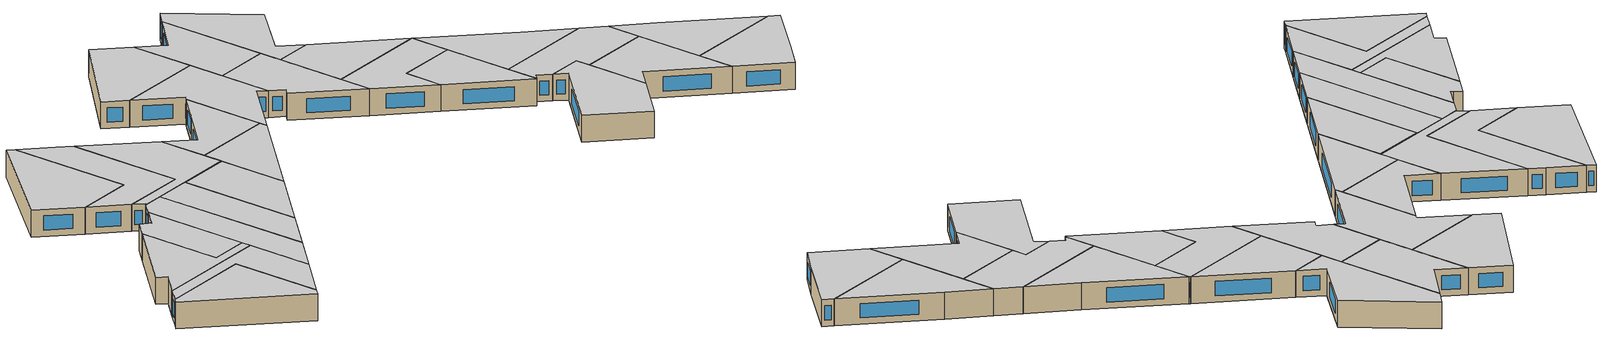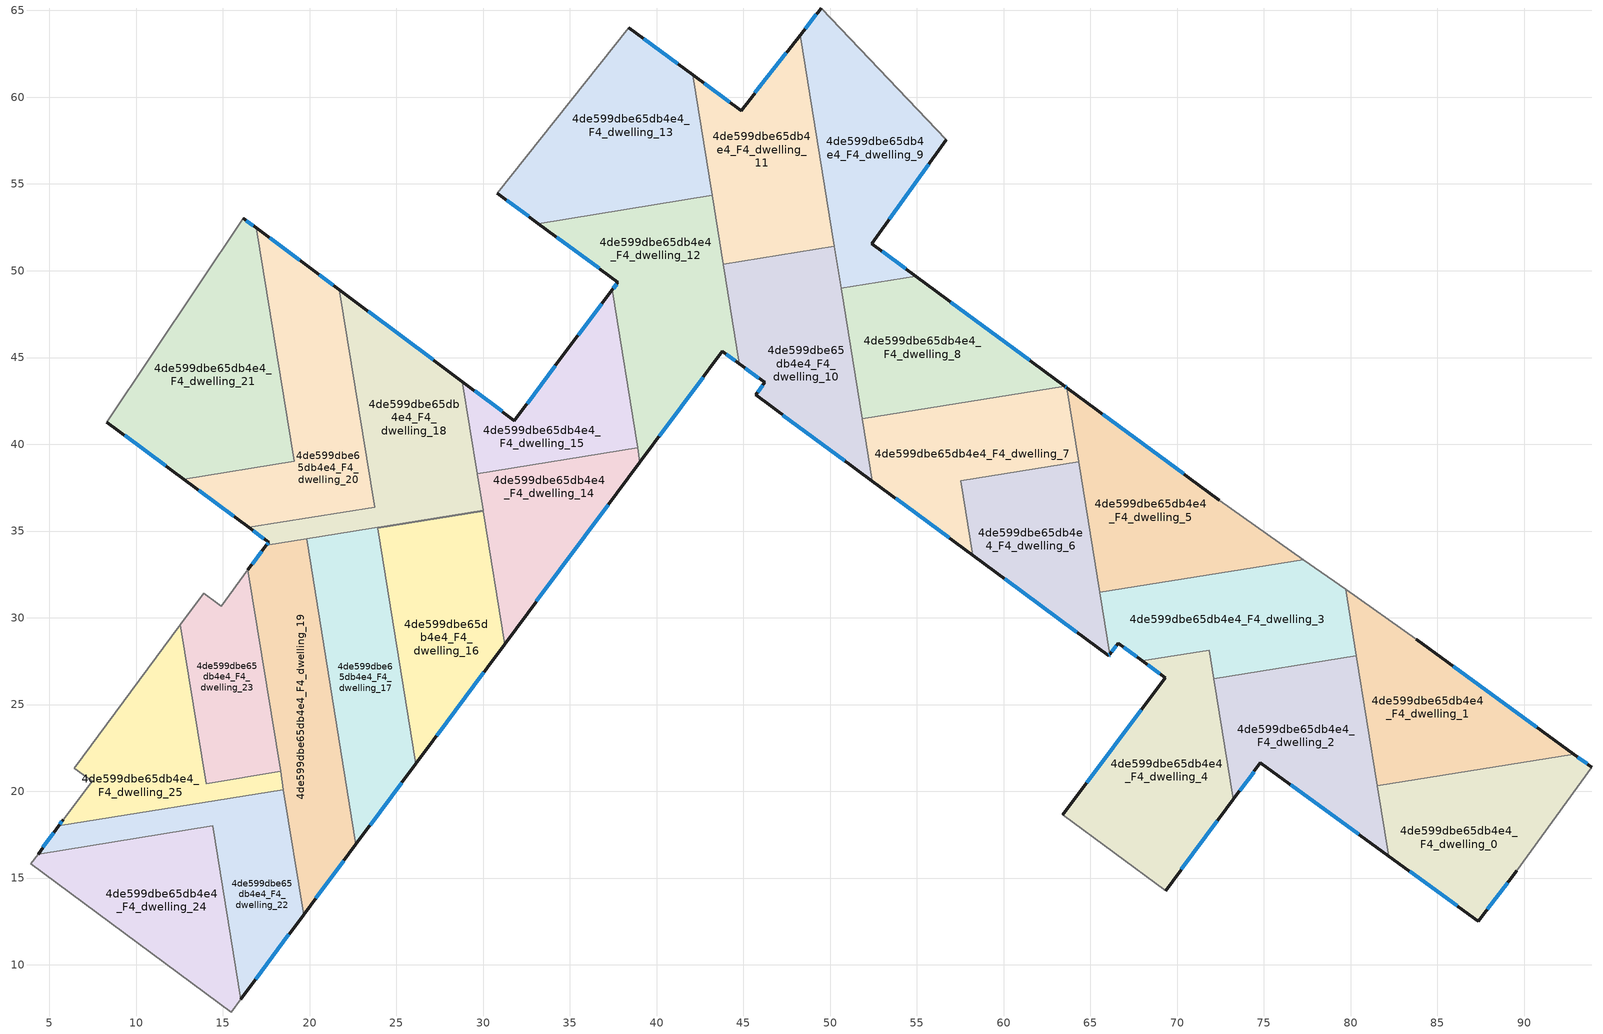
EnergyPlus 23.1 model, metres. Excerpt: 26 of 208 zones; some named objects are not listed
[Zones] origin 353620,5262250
4de599dbe65db4e4_F4_dwelling_0
 floor to 4de599dbe65db4e4_F3_dwelling_0 (EU_floor_Construction): 93.88,21.4 89.58,15.42 87.35,12.52 82.2,16.26 81.54,20.32 92.86,22.15 z12
 wall outside (EU_wall_Construction): 82.2,16.26 87.35,12.52 89.58,15.42 / 93.88,21.4 92.86,22.15 z12:15
 wall to 4de599dbe65db4e4_F4_dwelling_1 (EU_wall_Construction): 92.86,22.15 81.54,20.32 z12:15
 wall adiabatic (EU_wall_Construction): 89.58,15.42 93.88,21.4 z12:15
 wall to 4de599dbe65db4e4_F4_dwelling_2 (EU_wall_Construction): 81.54,20.32 82.2,16.26 z12:15
 window (EU_Window_Construction): 87.88,13.2 89.06,14.74 / 83.41,15.39 86.14,13.4 / 93.64,21.57 93.1,21.97 z12.7:14.3
 ceiling to 4de599dbe65db4e4_F5_dwelling_0 (EU_floor_Construction): 89.58,15.42 93.88,21.4 92.86,22.15 81.54,20.32 82.2,16.26 87.35,12.52 z15
4de599dbe65db4e4_F4_dwelling_1
 floor to 4de599dbe65db4e4_F3_dwelling_1 (EU_floor_Construction): 92.86,22.15 81.54,20.32 79.72,31.63 83.79,28.76 z12
 wall outside (EU_wall_Construction): 92.86,22.15 83.79,28.76 z12:15
 wall adiabatic (EU_wall_Construction): 83.79,28.76 79.72,31.63 z12:15
 wall to 4de599dbe65db4e4_F4_dwelling_3 (EU_wall_Construction): 79.71,31.63 80.33,27.82 z12:15
 wall to 4de599dbe65db4e4_F4_dwelling_2 (EU_wall_Construction): 80.33,27.82 81.54,20.32 z12:15
 window (EU_Window_Construction): 90.73,23.7 85.92,27.21 z12.7:14.3
 ceiling to 4de599dbe65db4e4_F5_dwelling_1 (EU_floor_Construction): 92.86,22.15 83.79,28.76 79.72,31.63 81.54,20.32 z15
4de599dbe65db4e4_F4_dwelling_10
 floor to 4de599dbe65db4e4_F3_dwelling_10 (EU_floor_Construction): 50.24,51.41 52.42,37.88 45.71,42.84 46.24,43.56 44.77,44.64 43.85,50.38 z12
 wall outside (EU_wall_Construction): 44.77,44.64 46.24,43.56 45.71,42.84 52.42,37.88 z12:15
 wall to 4de599dbe65db4e4_F4_dwelling_11 (EU_wall_Construction): 50.24,51.41 43.85,50.38 z12:15
 wall to 4de599dbe65db4e4_F4_dwelling_8 (EU_wall_Construction): 51.84,41.46 50.63,48.99 z12:15
 wall to 4de599dbe65db4e4_F4_dwelling_12 (EU_wall_Construction): 43.85,50.38 44.77,44.64 z12:15
 wall to 4de599dbe65db4e4_F4_dwelling_7 (EU_wall_Construction): 52.42,37.88 51.84,41.46 z12:15
 wall to 4de599dbe65db4e4_F4_dwelling_9 (EU_wall_Construction): 50.63,48.99 50.24,51.41 z12:15
 window (EU_Window_Construction): 47.28,41.68 50.84,39.05 / 46.11,43.39 45.83,43.01 / 45.12,44.39 45.89,43.82 z12.7:14.3
 ceiling to 4de599dbe65db4e4_F5_dwelling_10 (EU_floor_Construction): 52.42,37.88 50.24,51.41 43.85,50.38 44.77,44.64 46.24,43.56 45.71,42.84 z15
4de599dbe65db4e4_F4_dwelling_11
 floor to 4de599dbe65db4e4_F3_dwelling_11 (EU_floor_Construction): 48.27,63.58 50.24,51.41 43.85,50.38 42.09,61.28 44.86,59.23 z12
 wall outside (EU_wall_Construction): 48.27,63.58 44.86,59.23 42.09,61.28 z12:15
 wall to 4de599dbe65db4e4_F4_dwelling_9 (EU_wall_Construction): 50.24,51.41 48.27,63.58 z12:15
 wall to 4de599dbe65db4e4_F4_dwelling_13 (EU_wall_Construction): 42.09,61.28 43.21,54.34 z12:15
 wall to 4de599dbe65db4e4_F4_dwelling_12 (EU_wall_Construction): 43.21,54.34 43.85,50.38 z12:15
 window (EU_Window_Construction): 47.47,62.56 45.67,60.25 / 44.21,59.71 42.74,60.8 z12.7:14.3
 ceiling to 4de599dbe65db4e4_F5_dwelling_11 (EU_floor_Construction): 50.24,51.41 48.27,63.58 44.86,59.23 42.09,61.28 43.85,50.38 z15
4de599dbe65db4e4_F4_dwelling_12
 floor to 4de599dbe65db4e4_F3_dwelling_12 (EU_floor_Construction): 43.21,54.34 44.77,44.64 43.79,45.36 39.04,38.96 37.44,48.9 37.77,49.33 33.17,52.72 z12
 wall outside (EU_wall_Construction): 33.17,52.72 37.77,49.33 37.44,48.9 / 39.04,38.96 43.79,45.36 44.77,44.64 z12:15
 wall to 4de599dbe65db4e4_F4_dwelling_13 (EU_wall_Construction): 43.21,54.34 33.17,52.72 z12:15
 wall to 4de599dbe65db4e4_F4_dwelling_15 (EU_wall_Construction): 37.44,48.9 38.91,39.81 z12:15
 wall to 4de599dbe65db4e4_F4_dwelling_14 (EU_wall_Construction): 38.91,39.81 39.04,38.96 z12:15
 window (EU_Window_Construction): 37.69,49.23 37.52,49 / 34.25,51.93 36.69,50.13 / 44.02,45.19 44.54,44.81 / 40.16,40.47 42.68,43.86 z12.7:14.3
 ceiling to 4de599dbe65db4e4_F5_dwelling_12 (EU_floor_Construction): 44.77,44.64 43.21,54.34 33.17,52.72 37.77,49.33 37.44,48.9 39.04,38.96 43.79,45.36 z15
4de599dbe65db4e4_F4_dwelling_13
 floor to 4de599dbe65db4e4_F3_dwelling_13 (EU_floor_Construction): 42.09,61.28 43.21,54.34 33.17,52.72 30.82,54.46 38.4,64.01 z12
 wall outside (EU_wall_Construction): 42.09,61.28 38.4,64.01 / 30.82,54.46 33.17,52.72 z12:15
 wall adiabatic (EU_wall_Construction): 38.4,64.01 30.82,54.46 z12:15
 window (EU_Window_Construction): 41.22,61.92 39.26,63.37 / 31.37,54.05 32.62,53.13 z12.7:14.3
 ceiling to 4de599dbe65db4e4_F5_dwelling_13 (EU_floor_Construction): 43.21,54.34 42.09,61.28 38.4,64.01 30.82,54.46 33.17,52.72 z15
4de599dbe65db4e4_F4_dwelling_14
 floor to 4de599dbe65db4e4_F3_dwelling_14 (EU_floor_Construction): 38.91,39.81 39.04,38.96 31.25,28.48 29.66,38.31 z12
 wall outside (EU_wall_Construction): 31.25,28.48 39.04,38.96 z12:15
 wall to 4de599dbe65db4e4_F4_dwelling_15 (EU_wall_Construction): 38.91,39.81 29.66,38.31 z12:15
 wall to 4de599dbe65db4e4_F4_dwelling_16 (EU_wall_Construction): 30.01,36.14 31.25,28.48 z12:15
 wall to 4de599dbe65db4e4_F4_dwelling_17 (EU_wall_Construction): 30,36.2 30.01,36.14 z12:15
 wall to 4de599dbe65db4e4_F4_dwelling_18 (EU_wall_Construction): 29.66,38.31 30,36.2 z12:15
 window (EU_Window_Construction): 33.08,30.94 37.21,36.5 z12.7:14.3
 ceiling to 4de599dbe65db4e4_F5_dwelling_14 (EU_floor_Construction): 31.25,28.48 39.04,38.96 38.91,39.81 29.66,38.31 z15
4de599dbe65db4e4_F4_dwelling_15
 floor to 4de599dbe65db4e4_F3_dwelling_15 (EU_floor_Construction): 37.44,48.9 38.91,39.81 29.66,38.31 28.8,43.61 31.81,41.37 34.88,45.49 z12
 wall outside (EU_wall_Construction): 37.44,48.9 34.88,45.49 31.81,41.37 28.8,43.61 z12:15
 wall to 4de599dbe65db4e4_F4_dwelling_18 (EU_wall_Construction): 28.8,43.61 29.66,38.31 z12:15
 window (EU_Window_Construction): 31.1,41.89 29.51,43.09 / 34.16,44.52 32.53,42.34 / 36.84,48.1 35.48,46.29 z12.7:14.3
 ceiling to 4de599dbe65db4e4_F5_dwelling_15 (EU_floor_Construction): 38.91,39.81 37.44,48.9 34.88,45.49 31.81,41.37 28.8,43.61 29.66,38.31 z15
4de599dbe65db4e4_F4_dwelling_16
 floor to 4de599dbe65db4e4_F3_dwelling_16 (EU_floor_Construction): 30.01,36.14 31.25,28.48 26.13,21.6 23.94,35.16 z12
 wall outside (EU_wall_Construction): 26.13,21.6 31.25,28.48 z12:15
 wall to 4de599dbe65db4e4_F4_dwelling_17 (EU_wall_Construction): 30.01,36.14 23.94,35.16 26.13,21.6 z12:15
 window (EU_Window_Construction): 27.33,23.21 30.04,26.86 z12.7:14.3
 ceiling to 4de599dbe65db4e4_F5_dwelling_16 (EU_floor_Construction): 26.13,21.6 31.25,28.48 30.01,36.14 23.94,35.16 z15
4de599dbe65db4e4_F4_dwelling_17
 floor to 4de599dbe65db4e4_F3_dwelling_17 (EU_floor_Construction): 30,36.2 30.01,36.14 23.94,35.16 26.13,21.6 22.67,16.95 19.83,34.56 z12
 wall outside (EU_wall_Construction): 22.67,16.95 26.13,21.6 z12:15
 wall to 4de599dbe65db4e4_F4_dwelling_18 (EU_wall_Construction): 30,36.2 19.83,34.56 z12:15
 wall to 4de599dbe65db4e4_F4_dwelling_19 (EU_wall_Construction): 19.83,34.55 22.67,16.95 z12:15
 window (EU_Window_Construction): 23.48,18.04 25.32,20.5 z12.7:14.3
 ceiling to 4de599dbe65db4e4_F5_dwelling_17 (EU_floor_Construction): 26.13,21.6 23.94,35.16 30.01,36.14 30,36.2 19.83,34.56 22.67,16.95 z15
4de599dbe65db4e4_F4_dwelling_18
 floor to 4de599dbe65db4e4_F3_dwelling_18 (EU_floor_Construction): 28.8,43.61 30,36.2 19.83,34.56 17.5,34.17 17.64,34.36 16.5,35.21 23.74,36.38 21.72,48.91 z12
 wall outside (EU_wall_Construction): 28.8,43.61 21.72,48.91 / 16.5,35.21 17.64,34.36 17.5,34.17 z12:15
 wall to 4de599dbe65db4e4_F4_dwelling_20 (EU_wall_Construction): 21.72,48.91 23.74,36.38 16.5,35.21 z12:15
 wall to 4de599dbe65db4e4_F4_dwelling_19 (EU_wall_Construction): 17.5,34.17 19.83,34.55 z12:15
 window (EU_Window_Construction): 27.14,44.86 23.38,47.66 / 17.61,34.32 17.54,34.22 / 16.77,35.01 17.37,34.56 z12.7:14.3
 ceiling to 4de599dbe65db4e4_F5_dwelling_18 (EU_floor_Construction): 30,36.2 28.8,43.61 21.72,48.91 23.74,36.38 16.5,35.21 17.64,34.36 17.5,34.17 19.83,34.56 z15
4de599dbe65db4e4_F4_dwelling_19
 floor to 4de599dbe65db4e4_F3_dwelling_19 (EU_floor_Construction): 19.83,34.55 22.67,16.95 19.66,12.89 16.45,32.76 17.5,34.17 z12
 wall outside (EU_wall_Construction): 17.5,34.17 16.45,32.76 / 19.66,12.89 22.67,16.95 z12:15
 wall to 4de599dbe65db4e4_F4_dwelling_23 (EU_wall_Construction): 16.45,32.76 18.33,21.14 z12:15
 wall to 4de599dbe65db4e4_F4_dwelling_22 (EU_wall_Construction): 18.49,20.1 19.66,12.89 z12:15
 wall to 4de599dbe65db4e4_F4_dwelling_25 (EU_wall_Construction): 18.33,21.14 18.49,20.1 z12:15
 window (EU_Window_Construction): 17.26,33.84 16.7,33.09 / 20.37,13.84 21.97,15.99 z12.7:14.3
 ceiling to 4de599dbe65db4e4_F5_dwelling_19 (EU_floor_Construction): 19.66,12.89 22.67,16.95 19.83,34.55 17.5,34.17 16.45,32.76 z15
4de599dbe65db4e4_F4_dwelling_2
 floor to 4de599dbe65db4e4_F3_dwelling_2 (EU_floor_Construction): 80.33,27.82 82.2,16.26 74.8,21.63 73.24,19.53 72.12,26.49 z12
 wall outside (EU_wall_Construction): 73.24,19.53 74.8,21.63 82.2,16.26 z12:15
 wall to 4de599dbe65db4e4_F4_dwelling_3 (EU_wall_Construction): 80.33,27.82 72.12,26.49 z12:15
 wall to 4de599dbe65db4e4_F4_dwelling_4 (EU_wall_Construction): 72.12,26.49 73.24,19.53 z12:15
 window (EU_Window_Construction): 73.61,20.03 74.43,21.14 / 76.54,20.37 80.46,17.53 z12.7:14.3
 ceiling to 4de599dbe65db4e4_F5_dwelling_2 (EU_floor_Construction): 82.2,16.26 80.33,27.82 72.12,26.49 73.24,19.53 74.8,21.63 z15
4de599dbe65db4e4_F4_dwelling_20
 floor to 4de599dbe65db4e4_F3_dwelling_20 (EU_floor_Construction): 21.72,48.91 23.74,36.38 16.5,35.21 12.74,38 19.11,39.02 16.94,52.46 20.22,50.03 z12
 wall outside (EU_wall_Construction): 12.74,38 16.5,35.21 / 21.72,48.91 20.22,50.03 16.94,52.46 z12:15
 wall to 4de599dbe65db4e4_F4_dwelling_21 (EU_wall_Construction): 16.94,52.46 19.11,39.02 12.74,38 z12:15
 window (EU_Window_Construction): 13.62,37.34 15.62,35.86 / 19.45,50.6 17.71,51.89 / 21.37,49.17 20.57,49.77 z12.7:14.3
 ceiling to 4de599dbe65db4e4_F5_dwelling_20 (EU_floor_Construction): 23.74,36.38 21.72,48.91 20.22,50.03 16.94,52.46 19.11,39.02 12.74,38 16.5,35.21 z15
4de599dbe65db4e4_F4_dwelling_21
 floor to 4de599dbe65db4e4_F3_dwelling_21 (EU_floor_Construction): 16.94,52.46 19.11,39.02 12.74,38 8.31,41.28 16.19,53.02 z12
 wall outside (EU_wall_Construction): 8.31,41.28 12.74,38 / 16.94,52.46 16.19,53.02 z12:15
 wall adiabatic (EU_wall_Construction): 16.19,53.02 8.31,41.28 z12:15
 window (EU_Window_Construction): 9.35,40.51 11.7,38.77 / 16.76,52.6 16.36,52.89 z12.7:14.3
 ceiling to 4de599dbe65db4e4_F5_dwelling_21 (EU_floor_Construction): 19.11,39.02 16.94,52.46 16.19,53.02 8.31,41.28 12.74,38 z15
4de599dbe65db4e4_F4_dwelling_22
 floor to 4de599dbe65db4e4_F3_dwelling_22 (EU_floor_Construction): 18.49,20.1 19.66,12.89 16.04,8.02 14.43,18.01 4.35,16.38 5.53,18.01 z12
 wall outside (EU_wall_Construction): 5.53,18.01 4.35,16.38 / 16.04,8.02 19.66,12.89 z12:15
 wall to 4de599dbe65db4e4_F4_dwelling_24 (EU_wall_Construction): 4.35,16.38 14.43,18.01 16.04,8.02 z12:15
 wall to 4de599dbe65db4e4_F4_dwelling_25 (EU_wall_Construction): 18.49,20.1 5.53,18.01 z12:15
 window (EU_Window_Construction): 5.25,17.62 4.63,16.76 / 16.89,9.17 18.81,11.75 z12.7:14.3
 ceiling to 4de599dbe65db4e4_F5_dwelling_22 (EU_floor_Construction): 16.04,8.02 19.66,12.89 18.49,20.1 5.53,18.01 4.35,16.38 14.43,18.01 z15
4de599dbe65db4e4_F4_dwelling_23
 floor to 4de599dbe65db4e4_F3_dwelling_23 (EU_floor_Construction): 16.45,32.76 18.33,21.14 14.03,20.45 12.55,29.61 13.89,31.41 14.67,30.84 14.9,30.67 z12
 wall to 4de599dbe65db4e4_F4_dwelling_25 (EU_wall_Construction): 12.55,29.61 14.03,20.45 18.33,21.14 z12:15
 wall adiabatic (EU_wall_Construction): 16.45,32.76 14.9,30.67 14.67,30.84 13.89,31.41 12.55,29.61 z12:15
 ceiling to 4de599dbe65db4e4_F5_dwelling_23 (EU_floor_Construction): 18.33,21.14 16.45,32.76 14.9,30.67 14.67,30.84 13.89,31.41 12.55,29.61 14.03,20.45 z15
4de599dbe65db4e4_F4_dwelling_24
 floor to 4de599dbe65db4e4_F3_dwelling_24 (EU_floor_Construction): 14.43,18.01 16.04,8.02 15.49,7.28 3.94,15.82 4.35,16.38 z12
 wall adiabatic (EU_wall_Construction): 4.35,16.38 3.94,15.82 15.49,7.28 16.04,8.02 z12:15
 ceiling to 4de599dbe65db4e4_F5_dwelling_24 (EU_floor_Construction): 15.49,7.28 16.04,8.02 14.43,18.01 4.35,16.38 3.94,15.82 z15
4de599dbe65db4e4_F4_dwelling_25
 floor to 4de599dbe65db4e4_F3_dwelling_25 (EU_floor_Construction): 12.55,29.61 14.03,20.45 18.33,21.14 18.49,20.1 5.53,18.01 5.79,18.37 7.48,20.57 6.42,21.34 z12
 wall outside (EU_wall_Construction): 5.79,18.37 5.53,18.01 z12:15
 wall adiabatic (EU_wall_Construction): 12.55,29.61 6.42,21.34 7.48,20.57 5.79,18.37 z12:15
 window (EU_Window_Construction): 5.73,18.28 5.59,18.09 z12.7:14.3
 ceiling to 4de599dbe65db4e4_F5_dwelling_25 (EU_floor_Construction): 18.49,20.1 18.33,21.14 14.03,20.45 12.55,29.61 6.42,21.34 7.48,20.57 5.79,18.37 5.53,18.01 z15
4de599dbe65db4e4_F4_dwelling_3
 floor to 4de599dbe65db4e4_F3_dwelling_3 (EU_floor_Construction): 79.72,31.63 80.33,27.82 72.12,26.49 71.85,28.14 67.99,27.52 66.6,28.54 66.12,27.9 65.54,31.46 77.28,33.35 z12
 wall outside (EU_wall_Construction): 66.12,27.9 66.6,28.54 67.99,27.52 z12:15
 wall adiabatic (EU_wall_Construction): 79.72,31.63 77.28,33.35 z12:15
 wall to 4de599dbe65db4e4_F4_dwelling_4 (EU_wall_Construction): 67.99,27.52 71.85,28.14 72.12,26.49 z12:15
 wall to 4de599dbe65db4e4_F4_dwelling_5 (EU_wall_Construction): 77.28,33.35 65.54,31.46 z12:15
 wall to 4de599dbe65db4e4_F4_dwelling_6 (EU_wall_Construction): 65.55,31.46 66.12,27.9 z12:15
 window (EU_Window_Construction): 66.93,28.3 67.67,27.76 / 66.23,28.05 66.49,28.39 z12.7:14.3
 ceiling to 4de599dbe65db4e4_F5_dwelling_3 (EU_floor_Construction): 80.33,27.82 79.72,31.63 77.28,33.35 65.54,31.46 66.12,27.9 66.6,28.54 67.99,27.52 71.85,28.14 72.12,26.49 z15
4de599dbe65db4e4_F4_dwelling_4
 floor to 4de599dbe65db4e4_F3_dwelling_4 (EU_floor_Construction): 71.85,28.14 73.24,19.53 69.33,14.27 63.42,18.64 69.3,26.55 67.99,27.52 z12
 wall outside (EU_wall_Construction): 67.99,27.52 69.3,26.55 63.42,18.64 / 69.33,14.27 73.24,19.53 z12:15
 wall adiabatic (EU_wall_Construction): 63.42,18.64 69.33,14.27 z12:15
 window (EU_Window_Construction): 67.92,24.69 64.8,20.49 / 68.3,27.29 68.99,26.78 / 70.25,15.51 72.32,18.3 z12.7:14.3
 ceiling to 4de599dbe65db4e4_F5_dwelling_4 (EU_floor_Construction): 69.33,14.27 73.24,19.53 71.85,28.14 67.99,27.52 69.3,26.55 63.42,18.64 z15
4de599dbe65db4e4_F4_dwelling_5
 floor to 4de599dbe65db4e4_F3_dwelling_5 (EU_floor_Construction): 72.43,36.77 77.28,33.35 65.54,31.46 63.64,43.26 z12
 wall outside (EU_wall_Construction): 72.43,36.77 63.64,43.26 z12:15
 wall adiabatic (EU_wall_Construction): 77.28,33.35 72.43,36.77 z12:15
 wall to 4de599dbe65db4e4_F4_dwelling_7 (EU_wall_Construction): 63.64,43.26 64.33,38.98 z12:15
 wall to 4de599dbe65db4e4_F4_dwelling_6 (EU_wall_Construction): 64.33,38.98 65.55,31.46 z12:15
 window (EU_Window_Construction): 70.37,38.3 65.7,41.74 z12.7:14.3
 ceiling to 4de599dbe65db4e4_F5_dwelling_5 (EU_floor_Construction): 77.28,33.35 72.43,36.77 63.64,43.26 65.54,31.46 z15
4de599dbe65db4e4_F4_dwelling_6
 floor to 4de599dbe65db4e4_F3_dwelling_6 (EU_floor_Construction): 64.33,38.98 66.12,27.9 66.05,27.81 58.22,33.6 57.52,37.88 z12
 wall outside (EU_wall_Construction): 58.22,33.6 66.05,27.81 66.12,27.9 z12:15
 wall to 4de599dbe65db4e4_F4_dwelling_7 (EU_wall_Construction): 64.33,38.98 57.52,37.88 58.22,33.6 z12:15
 window (EU_Window_Construction): 66.07,27.83 66.1,27.88 / 60.06,32.24 64.21,29.17 z12.7:14.3
 ceiling to 4de599dbe65db4e4_F5_dwelling_6 (EU_floor_Construction): 66.05,27.81 66.12,27.9 64.33,38.98 57.52,37.88 58.22,33.6 z15
4de599dbe65db4e4_F4_dwelling_7
 floor to 4de599dbe65db4e4_F3_dwelling_7 (EU_floor_Construction): 63.64,43.26 64.33,38.98 57.52,37.88 58.22,33.6 52.42,37.88 51.84,41.46 63.53,43.35 z12
 wall outside (EU_wall_Construction): 52.42,37.88 58.22,33.6 / 63.64,43.26 63.53,43.35 z12:15
 wall to 4de599dbe65db4e4_F4_dwelling_8 (EU_wall_Construction): 63.53,43.35 51.84,41.46 z12:15
 window (EU_Window_Construction): 53.78,36.88 56.85,34.61 / 63.61,43.28 63.55,43.33 z12.7:14.3
 ceiling to 4de599dbe65db4e4_F5_dwelling_7 (EU_floor_Construction): 64.33,38.98 63.64,43.26 63.53,43.35 51.84,41.46 52.42,37.88 58.22,33.6 57.52,37.88 z15
4de599dbe65db4e4_F4_dwelling_8
 floor to 4de599dbe65db4e4_F3_dwelling_8 (EU_floor_Construction): 63.53,43.35 51.84,41.46 50.63,48.99 54.94,49.69 z12
 wall outside (EU_wall_Construction): 63.53,43.35 54.94,49.69 z12:15
 wall to 4de599dbe65db4e4_F4_dwelling_9 (EU_wall_Construction): 54.94,49.69 50.63,48.99 z12:15
 window (EU_Window_Construction): 61.51,44.83 56.96,48.2 z12.7:14.3
 ceiling to 4de599dbe65db4e4_F5_dwelling_8 (EU_floor_Construction): 63.53,43.35 54.94,49.69 50.63,48.99 51.84,41.46 z15
4de599dbe65db4e4_F4_dwelling_9
 floor to 4de599dbe65db4e4_F3_dwelling_9 (EU_floor_Construction): 49.5,65.14 56.7,57.56 52.41,51.56 54.94,49.69 50.63,48.99 48.27,63.58 z12
 wall outside (EU_wall_Construction): 49.5,65.14 48.27,63.58 / 54.94,49.69 52.41,51.56 56.7,57.56 z12:15
 wall adiabatic (EU_wall_Construction): 56.7,57.56 49.5,65.14 z12:15
 window (EU_Window_Construction): 49.21,64.77 48.56,63.94 / 53.41,52.97 55.69,56.15 / 54.35,50.13 53,51.12 z12.7:14.3
 ceiling to 4de599dbe65db4e4_F5_dwelling_9 (EU_floor_Construction): 54.94,49.69 52.41,51.56 56.7,57.56 49.5,65.14 48.27,63.58 50.63,48.99 z15
[Building]
EU S2 Campaign: North Axis=0; Terrain=City; Solar Distribution=FullExterior
[Site:Location]
Budapest.Ferenc.Liszt.Intl.AP: Latitude=47.437; Longitude=19.256; Time Zone=1; Elevation=185
[SizingPeriod:WeatherFileDays]
AnnualSizingPeriod: Begin Month=1; Begin Day of Month=1; End Month=12; End Day of Month=31; Day of Week for Start Day=Monday; Use Weather File Daylight Saving Period=No; Use Weather File Rain and Snow Indicators=No
[MATERIAL]
EU_InternalMass_Material: Roughness=MediumRough; Thickness=0.1; Conductivity=1; Density=1800; Specific Heat=900; Thermal Absorptance=0.9; Solar Absorptance=0.7; Visible Absorptance=0.7
[MATERIAL:NOMASS] Roughness=MediumRough; Thermal Absorptance=0.9; Solar Absorptance=0.7; Visible Absorptance=0.7
Name | Thermal Resistance
EU_wall_NoMass | 0.832559
EU_floor_NoMass | 0.872794
[WINDOWMATERIAL:SIMPLEGLAZINGSYSTEM]
EU_Window_SimpleGlazing: UFactor=2.79869; Solar Heat Gain Coefficient=0.75; Visible Transmittance=0.75
[CONSTRUCTION]
EU_wall_Construction: EU_wall_NoMass
EU_floor_Construction: EU_floor_NoMass
EU_Window_Construction: EU_Window_SimpleGlazing
EU_InternalMass_Construction: EU_InternalMass_Material
[ZONE] Type=1; Multiplier=1; Ceiling Height=autocalculate; Floor Area=autocalculate; Part of Total Floor Area=Yes
Name | Volume
4de599dbe65db4e4_F4_dwelling_0 | 198.248
4de599dbe65db4e4_F4_dwelling_1 | 198.253
4de599dbe65db4e4_F4_dwelling_10 | 198.268
4de599dbe65db4e4_F4_dwelling_11 | 198.262
4de599dbe65db4e4_F4_dwelling_12 | 244.511
4de599dbe65db4e4_F4_dwelling_13 | 244.516
4de599dbe65db4e4_F4_dwelling_14 | 151.973
4de599dbe65db4e4_F4_dwelling_15 | 151.991
4de599dbe65db4e4_F4_dwelling_16 | 198.276
4de599dbe65db4e4_F4_dwelling_17 | 198.269
4de599dbe65db4e4_F4_dwelling_18 | 220.944
4de599dbe65db4e4_F4_dwelling_19 | 210.588
4de599dbe65db4e4_F4_dwelling_2 | 198.22
4de599dbe65db4e4_F4_dwelling_20 | 233.291
4de599dbe65db4e4_F4_dwelling_21 | 268.408
4de599dbe65db4e4_F4_dwelling_22 | 163.166
4de599dbe65db4e4_F4_dwelling_23 | 136.612
4de599dbe65db4e4_F4_dwelling_24 | 189.717
4de599dbe65db4e4_F4_dwelling_25 | 163.181
4de599dbe65db4e4_F4_dwelling_3 | 211.094
4de599dbe65db4e4_F4_dwelling_4 | 223.922
4de599dbe65db4e4_F4_dwelling_5 | 211.08
4de599dbe65db4e4_F4_dwelling_6 | 162.601
4de599dbe65db4e4_F4_dwelling_7 | 185.4
4de599dbe65db4e4_F4_dwelling_8 | 185.405
4de599dbe65db4e4_F4_dwelling_9 | 208.252
[INTERNALMASS] Construction=EU_InternalMass_Construction
Name | Zone or ZoneList | Surface Area
4de599dbe65db4e4_F4_dwelling_0_EU_InternalMass | 4de599dbe65db4e4_F4_dwelling_0 | 66.0822
4de599dbe65db4e4_F4_dwelling_1_EU_InternalMass | 4de599dbe65db4e4_F4_dwelling_1 | 66.0841
4de599dbe65db4e4_F4_dwelling_2_EU_InternalMass | 4de599dbe65db4e4_F4_dwelling_2 | 66.0762
4de599dbe65db4e4_F4_dwelling_3_EU_InternalMass | 4de599dbe65db4e4_F4_dwelling_3 | 70.3649
4de599dbe65db4e4_F4_dwelling_4_EU_InternalMass | 4de599dbe65db4e4_F4_dwelling_4 | 74.6411
4de599dbe65db4e4_F4_dwelling_5_EU_InternalMass | 4de599dbe65db4e4_F4_dwelling_5 | 70.3613
4de599dbe65db4e4_F4_dwelling_6_EU_InternalMass | 4de599dbe65db4e4_F4_dwelling_6 | 54.203
4de599dbe65db4e4_F4_dwelling_7_EU_InternalMass | 4de599dbe65db4e4_F4_dwelling_7 | 61.8
4de599dbe65db4e4_F4_dwelling_8_EU_InternalMass | 4de599dbe65db4e4_F4_dwelling_8 | 61.8007
4de599dbe65db4e4_F4_dwelling_9_EU_InternalMass | 4de599dbe65db4e4_F4_dwelling_9 | 69.4161
4de599dbe65db4e4_F4_dwelling_10_EU_InternalMass | 4de599dbe65db4e4_F4_dwelling_10 | 66.0897
4de599dbe65db4e4_F4_dwelling_11_EU_InternalMass | 4de599dbe65db4e4_F4_dwelling_11 | 66.0867
4de599dbe65db4e4_F4_dwelling_12_EU_InternalMass | 4de599dbe65db4e4_F4_dwelling_12 | 81.5011
4de599dbe65db4e4_F4_dwelling_13_EU_InternalMass | 4de599dbe65db4e4_F4_dwelling_13 | 81.5065
4de599dbe65db4e4_F4_dwelling_14_EU_InternalMass | 4de599dbe65db4e4_F4_dwelling_14 | 50.6554
4de599dbe65db4e4_F4_dwelling_15_EU_InternalMass | 4de599dbe65db4e4_F4_dwelling_15 | 50.6641
4de599dbe65db4e4_F4_dwelling_16_EU_InternalMass | 4de599dbe65db4e4_F4_dwelling_16 | 66.0944
4de599dbe65db4e4_F4_dwelling_17_EU_InternalMass | 4de599dbe65db4e4_F4_dwelling_17 | 66.0895
4de599dbe65db4e4_F4_dwelling_18_EU_InternalMass | 4de599dbe65db4e4_F4_dwelling_18 | 73.6575
4de599dbe65db4e4_F4_dwelling_19_EU_InternalMass | 4de599dbe65db4e4_F4_dwelling_19 | 70.2058
4de599dbe65db4e4_F4_dwelling_20_EU_InternalMass | 4de599dbe65db4e4_F4_dwelling_20 | 77.7632
4de599dbe65db4e4_F4_dwelling_21_EU_InternalMass | 4de599dbe65db4e4_F4_dwelling_21 | 89.4712
4de599dbe65db4e4_F4_dwelling_22_EU_InternalMass | 4de599dbe65db4e4_F4_dwelling_22 | 54.3878
4de599dbe65db4e4_F4_dwelling_23_EU_InternalMass | 4de599dbe65db4e4_F4_dwelling_23 | 45.5378
4de599dbe65db4e4_F4_dwelling_24_EU_InternalMass | 4de599dbe65db4e4_F4_dwelling_24 | 63.24
4de599dbe65db4e4_F4_dwelling_25_EU_InternalMass | 4de599dbe65db4e4_F4_dwelling_25 | 54.3948
[OTHEREQUIPMENT] Fuel Type=Electricity; Design Level Calculation Method=Watts/Area; Power per Zone Floor Area=1; Fraction Latent=0; Fraction Radiant=0; Fraction Lost=0; Carbon Dioxide Generation Rate=0; EndUse Subcategory=EU_Step8_InternalGains
Name | Zone or ZoneList or Space or SpaceList | Schedule
EU_Step8_InternalGain_4de599dbe65db4e4_F4_dwelling_0_f000 | 4de599dbe65db4e4_F4_dwelling_0 | EU_Step8_GainSchedule_4de599dbe65db4e4_F4_dwelling_0_f000
EU_Step8_InternalGain_4de599dbe65db4e4_F4_dwelling_1_f000 | 4de599dbe65db4e4_F4_dwelling_1 | EU_Step8_GainSchedule_4de599dbe65db4e4_F4_dwelling_1_f000
EU_Step8_InternalGain_4de599dbe65db4e4_F4_dwelling_2_f000 | 4de599dbe65db4e4_F4_dwelling_2 | EU_Step8_GainSchedule_4de599dbe65db4e4_F4_dwelling_2_f000
EU_Step8_InternalGain_4de599dbe65db4e4_F4_dwelling_3_f000 | 4de599dbe65db4e4_F4_dwelling_3 | EU_Step8_GainSchedule_4de599dbe65db4e4_F4_dwelling_3_f000
EU_Step8_InternalGain_4de599dbe65db4e4_F4_dwelling_4_f000 | 4de599dbe65db4e4_F4_dwelling_4 | EU_Step8_GainSchedule_4de599dbe65db4e4_F4_dwelling_4_f000
EU_Step8_InternalGain_4de599dbe65db4e4_F4_dwelling_5_f000 | 4de599dbe65db4e4_F4_dwelling_5 | EU_Step8_GainSchedule_4de599dbe65db4e4_F4_dwelling_5_f000
EU_Step8_InternalGain_4de599dbe65db4e4_F4_dwelling_6_f000 | 4de599dbe65db4e4_F4_dwelling_6 | EU_Step8_GainSchedule_4de599dbe65db4e4_F4_dwelling_6_f000
EU_Step8_InternalGain_4de599dbe65db4e4_F4_dwelling_7_f000 | 4de599dbe65db4e4_F4_dwelling_7 | EU_Step8_GainSchedule_4de599dbe65db4e4_F4_dwelling_7_f000
EU_Step8_InternalGain_4de599dbe65db4e4_F4_dwelling_8_f000 | 4de599dbe65db4e4_F4_dwelling_8 | EU_Step8_GainSchedule_4de599dbe65db4e4_F4_dwelling_8_f000
EU_Step8_InternalGain_4de599dbe65db4e4_F4_dwelling_9_f000 | 4de599dbe65db4e4_F4_dwelling_9 | EU_Step8_GainSchedule_4de599dbe65db4e4_F4_dwelling_9_f000
EU_Step8_InternalGain_4de599dbe65db4e4_F4_dwelling_10_f000 | 4de599dbe65db4e4_F4_dwelling_10 | EU_Step8_GainSchedule_4de599dbe65db4e4_F4_dwelling_10_f000
EU_Step8_InternalGain_4de599dbe65db4e4_F4_dwelling_11_f000 | 4de599dbe65db4e4_F4_dwelling_11 | EU_Step8_GainSchedule_4de599dbe65db4e4_F4_dwelling_11_f000
EU_Step8_InternalGain_4de599dbe65db4e4_F4_dwelling_12_f000 | 4de599dbe65db4e4_F4_dwelling_12 | EU_Step8_GainSchedule_4de599dbe65db4e4_F4_dwelling_12_f000
EU_Step8_InternalGain_4de599dbe65db4e4_F4_dwelling_13_f000 | 4de599dbe65db4e4_F4_dwelling_13 | EU_Step8_GainSchedule_4de599dbe65db4e4_F4_dwelling_13_f000
EU_Step8_InternalGain_4de599dbe65db4e4_F4_dwelling_14_f000 | 4de599dbe65db4e4_F4_dwelling_14 | EU_Step8_GainSchedule_4de599dbe65db4e4_F4_dwelling_14_f000
EU_Step8_InternalGain_4de599dbe65db4e4_F4_dwelling_15_f000 | 4de599dbe65db4e4_F4_dwelling_15 | EU_Step8_GainSchedule_4de599dbe65db4e4_F4_dwelling_15_f000
EU_Step8_InternalGain_4de599dbe65db4e4_F4_dwelling_16_f000 | 4de599dbe65db4e4_F4_dwelling_16 | EU_Step8_GainSchedule_4de599dbe65db4e4_F4_dwelling_16_f000
EU_Step8_InternalGain_4de599dbe65db4e4_F4_dwelling_17_f000 | 4de599dbe65db4e4_F4_dwelling_17 | EU_Step8_GainSchedule_4de599dbe65db4e4_F4_dwelling_17_f000
EU_Step8_InternalGain_4de599dbe65db4e4_F4_dwelling_18_f000 | 4de599dbe65db4e4_F4_dwelling_18 | EU_Step8_GainSchedule_4de599dbe65db4e4_F4_dwelling_18_f000
EU_Step8_InternalGain_4de599dbe65db4e4_F4_dwelling_19_f000 | 4de599dbe65db4e4_F4_dwelling_19 | EU_Step8_GainSchedule_4de599dbe65db4e4_F4_dwelling_19_f000
EU_Step8_InternalGain_4de599dbe65db4e4_F4_dwelling_20_f000 | 4de599dbe65db4e4_F4_dwelling_20 | EU_Step8_GainSchedule_4de599dbe65db4e4_F4_dwelling_20_f000
EU_Step8_InternalGain_4de599dbe65db4e4_F4_dwelling_21_f000 | 4de599dbe65db4e4_F4_dwelling_21 | EU_Step8_GainSchedule_4de599dbe65db4e4_F4_dwelling_21_f000
EU_Step8_InternalGain_4de599dbe65db4e4_F4_dwelling_22_f000 | 4de599dbe65db4e4_F4_dwelling_22 | EU_Step8_GainSchedule_4de599dbe65db4e4_F4_dwelling_22_f000
EU_Step8_InternalGain_4de599dbe65db4e4_F4_dwelling_23_f000 | 4de599dbe65db4e4_F4_dwelling_23 | EU_Step8_GainSchedule_4de599dbe65db4e4_F4_dwelling_23_f000
EU_Step8_InternalGain_4de599dbe65db4e4_F4_dwelling_24_f000 | 4de599dbe65db4e4_F4_dwelling_24 | EU_Step8_GainSchedule_4de599dbe65db4e4_F4_dwelling_24_f000
EU_Step8_InternalGain_4de599dbe65db4e4_F4_dwelling_25_f000 | 4de599dbe65db4e4_F4_dwelling_25 | EU_Step8_GainSchedule_4de599dbe65db4e4_F4_dwelling_25_f000
[ZONEVENTILATION:DESIGNFLOWRATE] Schedule=EU_AlwaysOn; Design Flow Rate Calculation Method=AirChanges/Hour; Air Changes per Hour=0.475469; Ventilation Type=Natural; Fan Pressure Rise=0; Fan Total Efficiency=1; Constant Term Coefficient=1; Temperature Term Coefficient=0; Velocity Term Coefficient=0; Velocity Squared Term Coefficient=0; Minimum Indoor Temperature=-100; Maximum Indoor Temperature=100; Delta Temperature=-100; Minimum Outdoor Temperature=-100; Maximum Outdoor Temperature=100; Maximum Wind Speed=40
Name | Zone or ZoneList or Space or SpaceList
EU_ConstantAir_4de599dbe65db4e4_F4_dwelling_0 | 4de599dbe65db4e4_F4_dwelling_0
EU_ConstantAir_4de599dbe65db4e4_F4_dwelling_1 | 4de599dbe65db4e4_F4_dwelling_1
EU_ConstantAir_4de599dbe65db4e4_F4_dwelling_2 | 4de599dbe65db4e4_F4_dwelling_2
EU_ConstantAir_4de599dbe65db4e4_F4_dwelling_3 | 4de599dbe65db4e4_F4_dwelling_3
EU_ConstantAir_4de599dbe65db4e4_F4_dwelling_4 | 4de599dbe65db4e4_F4_dwelling_4
EU_ConstantAir_4de599dbe65db4e4_F4_dwelling_5 | 4de599dbe65db4e4_F4_dwelling_5
EU_ConstantAir_4de599dbe65db4e4_F4_dwelling_6 | 4de599dbe65db4e4_F4_dwelling_6
EU_ConstantAir_4de599dbe65db4e4_F4_dwelling_7 | 4de599dbe65db4e4_F4_dwelling_7
EU_ConstantAir_4de599dbe65db4e4_F4_dwelling_8 | 4de599dbe65db4e4_F4_dwelling_8
EU_ConstantAir_4de599dbe65db4e4_F4_dwelling_9 | 4de599dbe65db4e4_F4_dwelling_9
EU_ConstantAir_4de599dbe65db4e4_F4_dwelling_10 | 4de599dbe65db4e4_F4_dwelling_10
EU_ConstantAir_4de599dbe65db4e4_F4_dwelling_11 | 4de599dbe65db4e4_F4_dwelling_11
EU_ConstantAir_4de599dbe65db4e4_F4_dwelling_12 | 4de599dbe65db4e4_F4_dwelling_12
EU_ConstantAir_4de599dbe65db4e4_F4_dwelling_13 | 4de599dbe65db4e4_F4_dwelling_13
EU_ConstantAir_4de599dbe65db4e4_F4_dwelling_14 | 4de599dbe65db4e4_F4_dwelling_14
EU_ConstantAir_4de599dbe65db4e4_F4_dwelling_15 | 4de599dbe65db4e4_F4_dwelling_15
EU_ConstantAir_4de599dbe65db4e4_F4_dwelling_16 | 4de599dbe65db4e4_F4_dwelling_16
EU_ConstantAir_4de599dbe65db4e4_F4_dwelling_17 | 4de599dbe65db4e4_F4_dwelling_17
EU_ConstantAir_4de599dbe65db4e4_F4_dwelling_18 | 4de599dbe65db4e4_F4_dwelling_18
EU_ConstantAir_4de599dbe65db4e4_F4_dwelling_19 | 4de599dbe65db4e4_F4_dwelling_19
EU_ConstantAir_4de599dbe65db4e4_F4_dwelling_20 | 4de599dbe65db4e4_F4_dwelling_20
EU_ConstantAir_4de599dbe65db4e4_F4_dwelling_21 | 4de599dbe65db4e4_F4_dwelling_21
EU_ConstantAir_4de599dbe65db4e4_F4_dwelling_22 | 4de599dbe65db4e4_F4_dwelling_22
EU_ConstantAir_4de599dbe65db4e4_F4_dwelling_23 | 4de599dbe65db4e4_F4_dwelling_23
EU_ConstantAir_4de599dbe65db4e4_F4_dwelling_24 | 4de599dbe65db4e4_F4_dwelling_24
EU_ConstantAir_4de599dbe65db4e4_F4_dwelling_25 | 4de599dbe65db4e4_F4_dwelling_25
[HVACTEMPLATE:ZONE:IDEALLOADSAIRSYSTEM] System Availability Schedule=EU_AlwaysOn; Maximum Heating Supply Air Temperature=50; Minimum Cooling Supply Air Temperature=13; Maximum Heating Supply Air Humidity Ratio=0.0156; Minimum Cooling Supply Air Humidity Ratio=0.0077; Heating Limit=NoLimit; Cooling Limit=NoLimit; Heating Availability Schedule=EU_AlwaysOn; Cooling Availability Schedule=EU_CoolingOff; Dehumidification Control Type=ConstantSensibleHeatRatio; Cooling Sensible Heat Ratio=0.7; Dehumidification Setpoint=60; Humidification Control Type=None; Humidification Setpoint=30; Outdoor Air Method=None; Outdoor Air Flow Rate per Person=0.00944; Outdoor Air Flow Rate per Zone Floor Area=0; Outdoor Air Flow Rate per Zone=0; Demand Controlled Ventilation Type=None; Outdoor Air Economizer Type=NoEconomizer; Heat Recovery Type=None; Sensible Heat Recovery Effectiveness=0.7; Latent Heat Recovery Effectiveness=0.65
Name | Template Thermostat
4de599dbe65db4e4_F4_dwelling_0 | EU_HeatOnly_4de599dbe65db4e4_F4_dwelling_0
4de599dbe65db4e4_F4_dwelling_1 | EU_HeatOnly_4de599dbe65db4e4_F4_dwelling_1
4de599dbe65db4e4_F4_dwelling_2 | EU_HeatOnly_4de599dbe65db4e4_F4_dwelling_2
4de599dbe65db4e4_F4_dwelling_3 | EU_HeatOnly_4de599dbe65db4e4_F4_dwelling_3
4de599dbe65db4e4_F4_dwelling_4 | EU_HeatOnly_4de599dbe65db4e4_F4_dwelling_4
4de599dbe65db4e4_F4_dwelling_5 | EU_HeatOnly_4de599dbe65db4e4_F4_dwelling_5
4de599dbe65db4e4_F4_dwelling_6 | EU_HeatOnly_4de599dbe65db4e4_F4_dwelling_6
4de599dbe65db4e4_F4_dwelling_7 | EU_HeatOnly_4de599dbe65db4e4_F4_dwelling_7
4de599dbe65db4e4_F4_dwelling_8 | EU_HeatOnly_4de599dbe65db4e4_F4_dwelling_8
4de599dbe65db4e4_F4_dwelling_9 | EU_HeatOnly_4de599dbe65db4e4_F4_dwelling_9
4de599dbe65db4e4_F4_dwelling_10 | EU_HeatOnly_4de599dbe65db4e4_F4_dwelling_10
4de599dbe65db4e4_F4_dwelling_11 | EU_HeatOnly_4de599dbe65db4e4_F4_dwelling_11
4de599dbe65db4e4_F4_dwelling_12 | EU_HeatOnly_4de599dbe65db4e4_F4_dwelling_12
4de599dbe65db4e4_F4_dwelling_13 | EU_HeatOnly_4de599dbe65db4e4_F4_dwelling_13
4de599dbe65db4e4_F4_dwelling_14 | EU_HeatOnly_4de599dbe65db4e4_F4_dwelling_14
4de599dbe65db4e4_F4_dwelling_15 | EU_HeatOnly_4de599dbe65db4e4_F4_dwelling_15
4de599dbe65db4e4_F4_dwelling_16 | EU_HeatOnly_4de599dbe65db4e4_F4_dwelling_16
4de599dbe65db4e4_F4_dwelling_17 | EU_HeatOnly_4de599dbe65db4e4_F4_dwelling_17
4de599dbe65db4e4_F4_dwelling_18 | EU_HeatOnly_4de599dbe65db4e4_F4_dwelling_18
4de599dbe65db4e4_F4_dwelling_19 | EU_HeatOnly_4de599dbe65db4e4_F4_dwelling_19
4de599dbe65db4e4_F4_dwelling_20 | EU_HeatOnly_4de599dbe65db4e4_F4_dwelling_20
4de599dbe65db4e4_F4_dwelling_21 | EU_HeatOnly_4de599dbe65db4e4_F4_dwelling_21
4de599dbe65db4e4_F4_dwelling_22 | EU_HeatOnly_4de599dbe65db4e4_F4_dwelling_22
4de599dbe65db4e4_F4_dwelling_23 | EU_HeatOnly_4de599dbe65db4e4_F4_dwelling_23
4de599dbe65db4e4_F4_dwelling_24 | EU_HeatOnly_4de599dbe65db4e4_F4_dwelling_24
4de599dbe65db4e4_F4_dwelling_25 | EU_HeatOnly_4de599dbe65db4e4_F4_dwelling_25
[SIZING:ZONE] Zone Cooling Design Supply Air Temperature Input Method=SupplyAirTemperature; Zone Cooling Design Supply Air Temperature=13; Zone Heating Design Supply Air Temperature Input Method=SupplyAirTemperature; Zone Heating Design Supply Air Temperature=50; Zone Cooling Design Supply Air Humidity Ratio=0.008; Zone Heating Design Supply Air Humidity Ratio=0.008; Cooling Design Air Flow Method=DesignDay; Cooling Design Air Flow Rate=0; Cooling Minimum Air Flow per Zone Floor Area=0.000762; Cooling Minimum Air Flow=0; Cooling Minimum Air Flow Fraction=0.2; Heating Design Air Flow Method=DesignDay; Heating Design Air Flow Rate=0; Heating Maximum Air Flow per Zone Floor Area=0.002032; Heating Maximum Air Flow=0.141576; Heating Maximum Air Flow Fraction=0.3; Account for Dedicated Outdoor Air System=No; Dedicated Outdoor Air System Control Strategy=NeutralSupplyAir; Dedicated Outdoor Air Low Setpoint Temperature for Design=autosize; Dedicated Outdoor Air High Setpoint Temperature for Design=autosize; Zone Load Sizing Method=Sensible Load Only No Latent Load; Zone Latent Cooling Design Supply Air Humidity Ratio Input Method=HumidityRatioDifference; Zone Cooling Design Supply Air Humidity Ratio Difference=0.005; Zone Latent Heating Design Supply Air Humidity Ratio Input Method=HumidityRatioDifference; Zone Humidification Design Supply Air Humidity Ratio Difference=0.005
4de599dbe65db4e4_F4_dwelling_0; 4de599dbe65db4e4_F4_dwelling_1; 4de599dbe65db4e4_F4_dwelling_2; 4de599dbe65db4e4_F4_dwelling_3; 4de599dbe65db4e4_F4_dwelling_4; 4de599dbe65db4e4_F4_dwelling_5; 4de599dbe65db4e4_F4_dwelling_6; 4de599dbe65db4e4_F4_dwelling_7; 4de599dbe65db4e4_F4_dwelling_8; 4de599dbe65db4e4_F4_dwelling_9; 4de599dbe65db4e4_F4_dwelling_10; 4de599dbe65db4e4_F4_dwelling_11; 4de599dbe65db4e4_F4_dwelling_12; 4de599dbe65db4e4_F4_dwelling_13; 4de599dbe65db4e4_F4_dwelling_14; 4de599dbe65db4e4_F4_dwelling_15; 4de599dbe65db4e4_F4_dwelling_16; 4de599dbe65db4e4_F4_dwelling_17; 4de599dbe65db4e4_F4_dwelling_18; 4de599dbe65db4e4_F4_dwelling_19; 4de599dbe65db4e4_F4_dwelling_20; 4de599dbe65db4e4_F4_dwelling_21; 4de599dbe65db4e4_F4_dwelling_22; 4de599dbe65db4e4_F4_dwelling_23; 4de599dbe65db4e4_F4_dwelling_24; 4de599dbe65db4e4_F4_dwelling_25
[SCHEDULE:CONSTANT]
Name | Hourly Value
EU_AlwaysOn | 1
EU_CoolingOff | 0
[SCHEDULE:FILE] Column Number=1; Rows to Skip at Top=0; Number of Hours of Data=8760; Column Separator=Comma; Interpolate to Timestep=No; Minutes per Item=60; Adjust Schedule for Daylight Savings=Yes
Name | File
EU_Step8_GainSchedule_4de599dbe65db4e4_F4_dwelling_0_f000 | ../../schedules/4de599dbe65db4e4/4de599dbe65db4e4_F4_dwelling_0_f000_gain.csv
EU_Step8_GainSchedule_4de599dbe65db4e4_F4_dwelling_1_f000 | ../../schedules/4de599dbe65db4e4/4de599dbe65db4e4_F4_dwelling_1_f000_gain.csv
EU_Step8_GainSchedule_4de599dbe65db4e4_F4_dwelling_2_f000 | ../../schedules/4de599dbe65db4e4/4de599dbe65db4e4_F4_dwelling_2_f000_gain.csv
EU_Step8_GainSchedule_4de599dbe65db4e4_F4_dwelling_3_f000 | ../../schedules/4de599dbe65db4e4/4de599dbe65db4e4_F4_dwelling_3_f000_gain.csv
EU_Step8_GainSchedule_4de599dbe65db4e4_F4_dwelling_4_f000 | ../../schedules/4de599dbe65db4e4/4de599dbe65db4e4_F4_dwelling_4_f000_gain.csv
EU_Step8_GainSchedule_4de599dbe65db4e4_F4_dwelling_5_f000 | ../../schedules/4de599dbe65db4e4/4de599dbe65db4e4_F4_dwelling_5_f000_gain.csv
EU_Step8_GainSchedule_4de599dbe65db4e4_F4_dwelling_6_f000 | ../../schedules/4de599dbe65db4e4/4de599dbe65db4e4_F4_dwelling_6_f000_gain.csv
EU_Step8_GainSchedule_4de599dbe65db4e4_F4_dwelling_7_f000 | ../../schedules/4de599dbe65db4e4/4de599dbe65db4e4_F4_dwelling_7_f000_gain.csv
EU_Step8_GainSchedule_4de599dbe65db4e4_F4_dwelling_8_f000 | ../../schedules/4de599dbe65db4e4/4de599dbe65db4e4_F4_dwelling_8_f000_gain.csv
EU_Step8_GainSchedule_4de599dbe65db4e4_F4_dwelling_9_f000 | ../../schedules/4de599dbe65db4e4/4de599dbe65db4e4_F4_dwelling_9_f000_gain.csv
EU_Step8_GainSchedule_4de599dbe65db4e4_F4_dwelling_10_f000 | ../../schedules/4de599dbe65db4e4/4de599dbe65db4e4_F4_dwelling_10_f000_gain.csv
EU_Step8_GainSchedule_4de599dbe65db4e4_F4_dwelling_11_f000 | ../../schedules/4de599dbe65db4e4/4de599dbe65db4e4_F4_dwelling_11_f000_gain.csv
EU_Step8_GainSchedule_4de599dbe65db4e4_F4_dwelling_12_f000 | ../../schedules/4de599dbe65db4e4/4de599dbe65db4e4_F4_dwelling_12_f000_gain.csv
EU_Step8_GainSchedule_4de599dbe65db4e4_F4_dwelling_13_f000 | ../../schedules/4de599dbe65db4e4/4de599dbe65db4e4_F4_dwelling_13_f000_gain.csv
EU_Step8_GainSchedule_4de599dbe65db4e4_F4_dwelling_14_f000 | ../../schedules/4de599dbe65db4e4/4de599dbe65db4e4_F4_dwelling_14_f000_gain.csv
EU_Step8_GainSchedule_4de599dbe65db4e4_F4_dwelling_15_f000 | ../../schedules/4de599dbe65db4e4/4de599dbe65db4e4_F4_dwelling_15_f000_gain.csv
EU_Step8_GainSchedule_4de599dbe65db4e4_F4_dwelling_16_f000 | ../../schedules/4de599dbe65db4e4/4de599dbe65db4e4_F4_dwelling_16_f000_gain.csv
EU_Step8_GainSchedule_4de599dbe65db4e4_F4_dwelling_17_f000 | ../../schedules/4de599dbe65db4e4/4de599dbe65db4e4_F4_dwelling_17_f000_gain.csv
EU_Step8_GainSchedule_4de599dbe65db4e4_F4_dwelling_18_f000 | ../../schedules/4de599dbe65db4e4/4de599dbe65db4e4_F4_dwelling_18_f000_gain.csv
EU_Step8_GainSchedule_4de599dbe65db4e4_F4_dwelling_19_f000 | ../../schedules/4de599dbe65db4e4/4de599dbe65db4e4_F4_dwelling_19_f000_gain.csv
EU_Step8_GainSchedule_4de599dbe65db4e4_F4_dwelling_20_f000 | ../../schedules/4de599dbe65db4e4/4de599dbe65db4e4_F4_dwelling_20_f000_gain.csv
EU_Step8_GainSchedule_4de599dbe65db4e4_F4_dwelling_21_f000 | ../../schedules/4de599dbe65db4e4/4de599dbe65db4e4_F4_dwelling_21_f000_gain.csv
EU_Step8_GainSchedule_4de599dbe65db4e4_F4_dwelling_22_f000 | ../../schedules/4de599dbe65db4e4/4de599dbe65db4e4_F4_dwelling_22_f000_gain.csv
EU_Step8_GainSchedule_4de599dbe65db4e4_F4_dwelling_23_f000 | ../../schedules/4de599dbe65db4e4/4de599dbe65db4e4_F4_dwelling_23_f000_gain.csv
EU_Step8_GainSchedule_4de599dbe65db4e4_F4_dwelling_24_f000 | ../../schedules/4de599dbe65db4e4/4de599dbe65db4e4_F4_dwelling_24_f000_gain.csv
EU_Step8_GainSchedule_4de599dbe65db4e4_F4_dwelling_25_f000 | ../../schedules/4de599dbe65db4e4/4de599dbe65db4e4_F4_dwelling_25_f000_gain.csv
